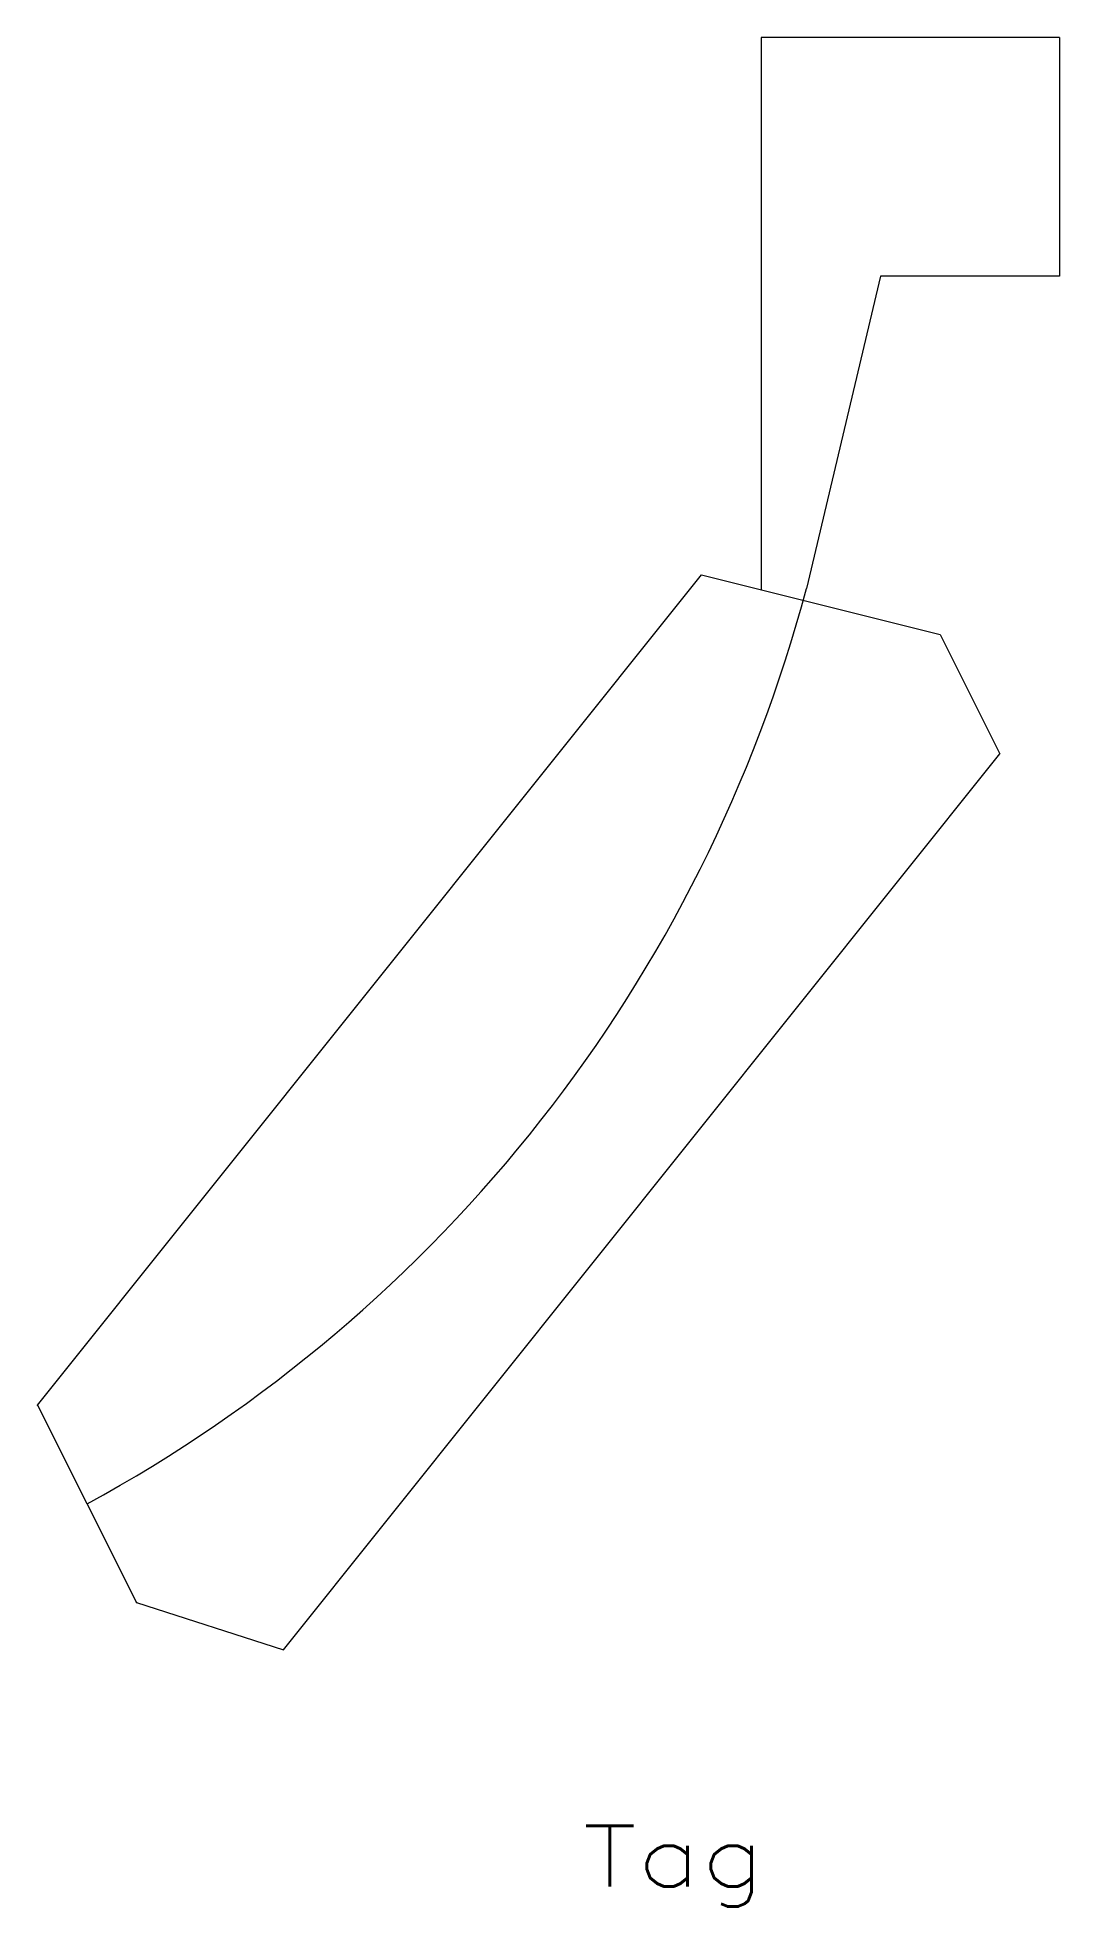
# Model space of a CAD drawing. Header units: inches. Extents: x -11.4 to 10, y -19.1 to 20.
import ezdxf
from ezdxf.enums import TextEntityAlignment as Align

# ---------------------------------------------------------------- set-up
doc = ezdxf.new("R2010")
doc.units = ezdxf.units.IN
doc.header["$MEASUREMENT"] = 0
doc.layers.get('0').update_dxf_attribs({"lineweight": 0})
doc.layers.add('1', color=7, linetype='Continuous', lineweight=0)
doc.styles.add('_TCW_TXTSTY_1', font='TXT.SHX')

msp = doc.modelspace()

# ---------------------------------------------------------------- linework, layer by layer
at = {"layer": '1', "color": 7, "linetype": 'Continuous'}
for p, q in [((10, 20), (3.75, 20)), ((3.75, 20), (3.75, 8.438)), ((10, 20), (10, 15)), ((6.25, 15), (4.698, 8.466)), ((10, 15), (6.25, 15)), ((-11.404, -8.63), (2.5, 8.75)), ((2.5, 8.75), (7.5, 7.5)), ((7.5, 7.5), (8.75, 5)), ((-6.25, -13.75), (8.75, 5)), ((-11.404, -8.63), (-9.326, -12.761)), ((-9.326, -12.761), (-6.25, -13.75))]:
    msp.add_line(p, q, dxfattribs=at)
msp.add_arc((-25.108, 16.395), 30.843, -61.4445, -14.8964, dxfattribs=at)
for p in [(-11.404, -8.63), (-9.326, -12.761)]:
    msp.add_point(p, dxfattribs=at)

# ---------------------------------------------------------------- texts
at = {"color": 7, "linetype": 'Continuous', "style": '_TCW_TXTSTY_1', "width": 1.166667}
msp.add_text('Tag', height=1.27, dxfattribs=at).set_placement((0.018, -18.703), (3.828, -18.703), align=Align.FIT)

doc.saveas('drawing.dxf')
